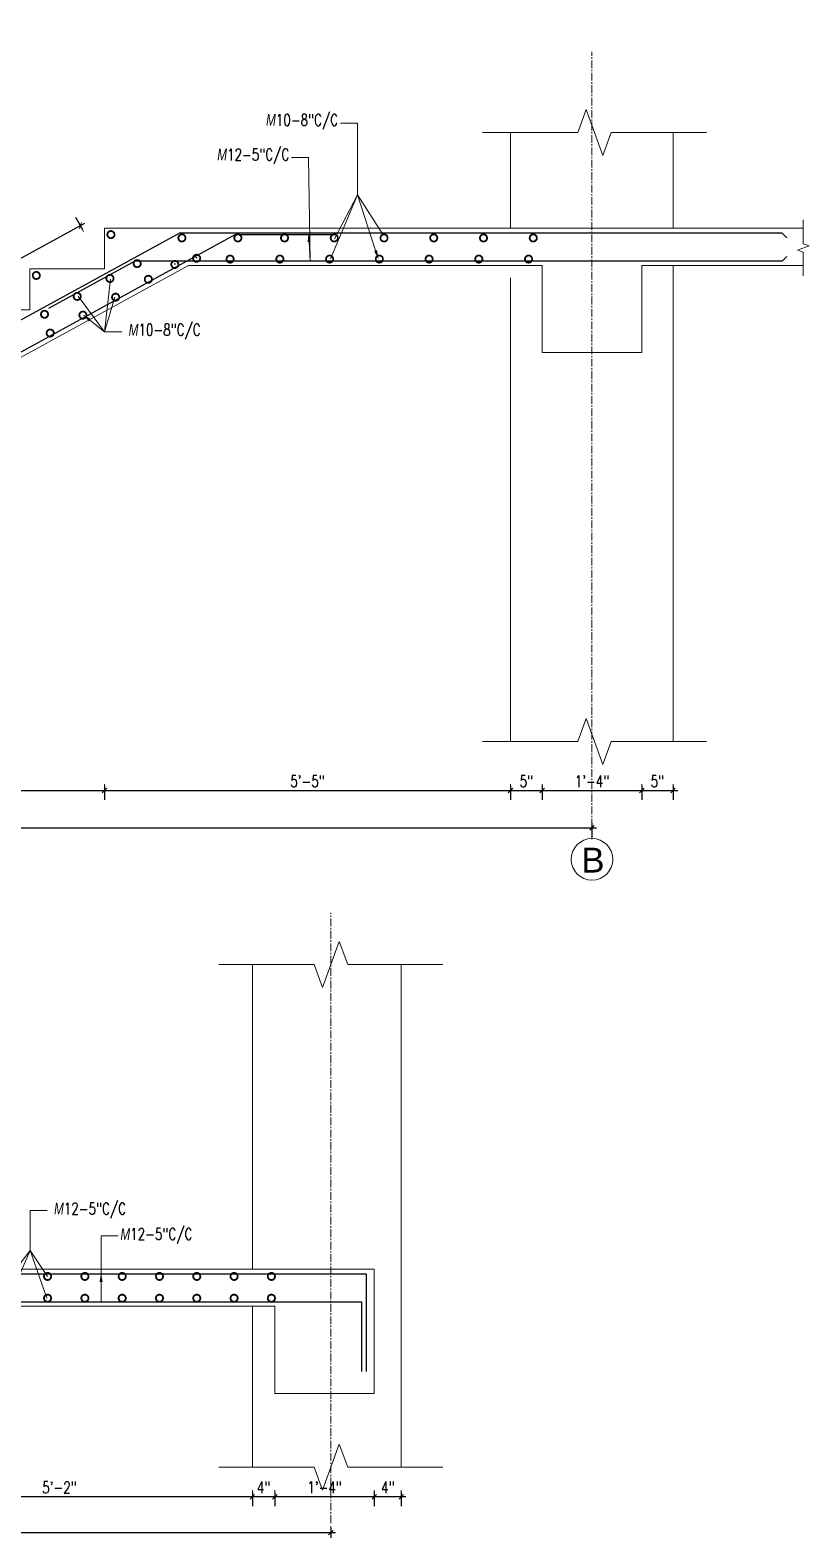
# Model space of a CAD drawing. Header units: inches. Extents: x 0 to 162649, y -36601 to -26324.
# Drawn here: x 159978.7 to 160104, y -30762.9 to -30521.8 of the extents above; entities that cross this region are included whole.
import ezdxf
from ezdxf import colors
from ezdxf.entities.mleader import LeaderData, LeaderLine
from ezdxf.enums import TextEntityAlignment as Align
from ezdxf.math import Vec2, Vec3

# ---------------------------------------------------------------- set-up
doc = ezdxf.new("R2010")
doc.units = ezdxf.units.IN
doc.header["$MEASUREMENT"] = 0
doc.linetypes.add('CENTER', pattern=[2, 1.25, -0.25, 0.25, -0.25])
for name, color, linetype, lineweight in [('CENTRE', 253, 'CENTER', 5), ('Dim', 1, 'Continuous', 13), ('Frame', 61, 'Continuous', 9), ('Grid', 9, 'Continuous', 13), ('Line', 31, 'Continuous', 5), ('Rein', 3, 'Continuous', 30), ('TEXT', 7, 'Continuous', 9), ('Title', 4, 'Continuous', 18)]:
    doc.layers.add(name, color=color, linetype=linetype, lineweight=lineweight)
doc.styles.add('Arial', font='arial.ttf', dxfattribs={"width": 0.8})
doc.styles.add('DIM', font='simplex.shx', dxfattribs={"width": 0.75})
doc.styles.add('S20', font='romans.shx', dxfattribs={"width": 0.75})
doc.styles.get("Standard").update_dxf_attribs({"font": 'arial.ttf'})
doc.dimstyles.new('d20', dxfattribs={"dimscale": 24, "dimtxt": 0.078125, "dimasz": 0.03125, "dimexe": 0.0625, "dimexo": 0.03125, "dimgap": 0.015625, "dimtad": 1, "dimtoh": 1, "dimdec": 0, "dimzin": 0, "dimdsep": 46, "dimlunit": 4, "dimtxsty": 'S20', "dimblk": 'OBLIQUE', "dimcen": 0.0625, "dimdle": 0.03125, "dimclrd": 256, "dimclre": 256, "dimclrt": 2, "dimadec": 0, "dimazin": 0, "dimtm": 1e-09, "dimtfac": 1, "dimtdec": 0, "dimtofl": 0, "dimtmove": 1, "dimatfit": 3, "dimfxl": 0.03125, "dimfxlon": 1, "dimtvp": 1, "dimfrac": 1, "dimtzin": 0, "dimarcsym": 0})

# ---------------------------------------------------------------- blocks, each defined once
blk = doc.blocks.new('_DotSmall')
at = {"color": 0, "linetype": 'ByBlock', "const_width": 0.5}
blk.add_lwpolyline([(-0.0625, 0, 1), (0.0625, 0, 1)], format="xyb", close=True, dxfattribs=at)
blk = doc.blocks.new('*U816')
at = {"layer": 'Rein', "xscale": 2.304, "yscale": 2.304, "zscale": 2.304}
blk.add_blockref('_DotSmall', (0, 0), dxfattribs=at)
blk = doc.blocks.new('*U817')
at = {"layer": 'Rein', "color": 0, "linetype": 'ByBlock', "lineweight": -2, "transparency": 16777216}
for p in [(0, 0), (8, 0), (16, 0), (24, 0), (32, 0), (40, 0), (48, 0)]:
    blk.add_blockref('*U816', p, dxfattribs=at)
blk = doc.blocks.new('_Oblique')
for p, q in [((-0.49, -0.49), (0.49, 0.49)), ((0, -1.37), (0, 1.38))]:
    blk.add_line(p, q)
blk = doc.blocks.new('*D828')
at = {"layer": 'Defpoints', "color": 0, "transparency": 16777216}
for p in [(159991.04, -30560.92), (159960.55, -30567.71), (159964.73, -30575.33)]:
    blk.add_point(p, dxfattribs=at)
at = {"layer": 'Dim', "lineweight": -2, "transparency": 16777216}
for p, q in [((159987.52, -30552.94), (159959.89, -30568.07)), ((159987.22, -30553.96), (159986.14, -30551.98)), ((159960.91, -30568.37), (159959.83, -30566.39))]:
    blk.add_line(p, q, dxfattribs=at)
at = {"layer": 'Dim', "lineweight": -2, "transparency": 16777216, "xscale": 0.75, "yscale": 0.75, "zscale": 0.75}
for p, rotation in [((159986.86, -30553.3), 28.70595254342258), ((159960.55, -30567.71), 208.7059525434226)]:
    blk.add_blockref('_Oblique', p, dxfattribs=dict(at, rotation=rotation))
at = {"layer": 'Dim', "color": 2, "transparency": 16777216, "insert": (159972.99, -30559.2), "char_height": 1.875, "attachment_point": 5, "rotation": 28.706, "style": 'S20'}
blk.add_mtext('2\'-6"', dxfattribs=at)
blk = doc.blocks.new('*D857')
at = {"layer": 'Defpoints', "color": 0, "transparency": 16777216}
for p in [(159990.72, -30553.67), (159906.85, -30606.25), (159990.72, -30644.14)]:
    blk.add_point(p, dxfattribs=at)
at = {"layer": 'Dim', "lineweight": -2, "transparency": 16777216}
for p, q in [((159906.85, -30643.39), (159906.85, -30645.64)), ((159990.72, -30643.39), (159990.72, -30645.64)), ((159906.1, -30644.14), (159991.47, -30644.14))]:
    blk.add_line(p, q, dxfattribs=at)
at = {"layer": 'Dim', "lineweight": -2, "transparency": 16777216, "xscale": 0.75, "yscale": 0.75, "zscale": 0.75, "rotation": 180}
blk.add_blockref('_Oblique', (159906.85, -30644.14), dxfattribs=at)
at = {"layer": 'Dim', "lineweight": -2, "transparency": 16777216, "xscale": 0.75, "yscale": 0.75, "zscale": 0.75}
blk.add_blockref('_Oblique', (159990.72, -30644.14), dxfattribs=at)
at = {"layer": 'Dim', "color": 2, "transparency": 16777216, "insert": (159948.78, -30642.65), "char_height": 1.875, "attachment_point": 5, "style": 'S20'}
blk.add_mtext("7'", dxfattribs=at)
blk = doc.blocks.new('*D858')
at = {"layer": 'Defpoints', "color": 0, "transparency": 16777216}
for p in [(159990.72, -30553.67), (160056.03, -30553.67), (160056.03, -30644.14)]:
    blk.add_point(p, dxfattribs=at)
at = {"layer": 'Dim', "lineweight": -2, "transparency": 16777216}
for p, q in [((159990.72, -30643.39), (159990.72, -30645.64)), ((160056.03, -30643.39), (160056.03, -30645.64)), ((159989.97, -30644.14), (160056.78, -30644.14))]:
    blk.add_line(p, q, dxfattribs=at)
at = {"layer": 'Dim', "lineweight": -2, "transparency": 16777216, "xscale": 0.75, "yscale": 0.75, "zscale": 0.75, "rotation": 180}
blk.add_blockref('_Oblique', (159990.72, -30644.14), dxfattribs=at)
at = {"layer": 'Dim', "lineweight": -2, "transparency": 16777216, "xscale": 0.75, "yscale": 0.75, "zscale": 0.75}
blk.add_blockref('_Oblique', (160056.03, -30644.14), dxfattribs=at)
at = {"layer": 'Dim', "color": 2, "transparency": 16777216, "insert": (160023.37, -30642.65), "char_height": 1.875, "attachment_point": 5, "style": 'S20'}
blk.add_mtext('5\'-5"', dxfattribs=at)
blk = doc.blocks.new('*D859')
at = {"layer": 'Defpoints', "color": 0, "transparency": 16777216}
for p in [(160056.03, -30553.67), (160061.13, -30573.67), (160061.13, -30644.14)]:
    blk.add_point(p, dxfattribs=at)
at = {"layer": 'Dim', "lineweight": -2, "transparency": 16777216}
for p, q in [((160056.03, -30643.39), (160056.03, -30645.64)), ((160061.13, -30643.39), (160061.13, -30645.64)), ((160055.28, -30644.14), (160061.88, -30644.14))]:
    blk.add_line(p, q, dxfattribs=at)
at = {"layer": 'Dim', "lineweight": -2, "transparency": 16777216, "xscale": 0.75, "yscale": 0.75, "zscale": 0.75, "rotation": 180}
blk.add_blockref('_Oblique', (160056.03, -30644.14), dxfattribs=at)
at = {"layer": 'Dim', "lineweight": -2, "transparency": 16777216, "xscale": 0.75, "yscale": 0.75, "zscale": 0.75}
blk.add_blockref('_Oblique', (160061.13, -30644.14), dxfattribs=at)
at = {"layer": 'Dim', "color": 2, "transparency": 16777216, "insert": (160058.58, -30642.65), "char_height": 1.875, "attachment_point": 5, "style": 'S20'}
blk.add_mtext('5"', dxfattribs=at)
blk = doc.blocks.new('*D860')
at = {"layer": 'Defpoints', "color": 0, "transparency": 16777216}
for p in [(160061.13, -30573.67), (160077.13, -30573.67), (160077.13, -30644.14)]:
    blk.add_point(p, dxfattribs=at)
at = {"layer": 'Dim', "lineweight": -2, "transparency": 16777216}
for p, q in [((160061.13, -30643.39), (160061.13, -30645.64)), ((160077.13, -30643.39), (160077.13, -30645.64)), ((160060.38, -30644.14), (160077.88, -30644.14))]:
    blk.add_line(p, q, dxfattribs=at)
at = {"layer": 'Dim', "lineweight": -2, "transparency": 16777216, "xscale": 0.75, "yscale": 0.75, "zscale": 0.75, "rotation": 180}
blk.add_blockref('_Oblique', (160061.13, -30644.14), dxfattribs=at)
at = {"layer": 'Dim', "lineweight": -2, "transparency": 16777216, "xscale": 0.75, "yscale": 0.75, "zscale": 0.75}
blk.add_blockref('_Oblique', (160077.13, -30644.14), dxfattribs=at)
at = {"layer": 'Dim', "color": 2, "transparency": 16777216, "insert": (160069.13, -30642.65), "char_height": 1.875, "attachment_point": 5, "style": 'S20'}
blk.add_mtext('1\'-4"', dxfattribs=at)
blk = doc.blocks.new('*D861')
at = {"layer": 'Defpoints', "color": 0, "transparency": 16777216}
for p in [(160082.16, -30559.67), (160077.13, -30573.67), (160082.16, -30644.14)]:
    blk.add_point(p, dxfattribs=at)
at = {"layer": 'Dim', "lineweight": -2, "transparency": 16777216}
for p, q in [((160077.13, -30643.39), (160077.13, -30645.64)), ((160082.16, -30643.39), (160082.16, -30645.64)), ((160076.38, -30644.14), (160082.91, -30644.14))]:
    blk.add_line(p, q, dxfattribs=at)
at = {"layer": 'Dim', "lineweight": -2, "transparency": 16777216, "xscale": 0.75, "yscale": 0.75, "zscale": 0.75, "rotation": 180}
blk.add_blockref('_Oblique', (160077.13, -30644.14), dxfattribs=at)
at = {"layer": 'Dim', "lineweight": -2, "transparency": 16777216, "xscale": 0.75, "yscale": 0.75, "zscale": 0.75}
blk.add_blockref('_Oblique', (160082.16, -30644.14), dxfattribs=at)
at = {"layer": 'Dim', "color": 2, "transparency": 16777216, "insert": (160079.64, -30642.65), "char_height": 1.875, "attachment_point": 5, "style": 'S20'}
blk.add_mtext('5"', dxfattribs=at)
blk = doc.blocks.new('*D862')
at = {"layer": 'Defpoints', "color": 0, "transparency": 16777216}
for p in [(160069.13, -30573.67), (159829.13, -30626.25), (160069.13, -30650.15)]:
    blk.add_point(p, dxfattribs=at)
at = {"layer": 'Dim', "lineweight": -2, "transparency": 16777216}
for p, q in [((159828.38, -30650.15), (160069.88, -30650.15)), ((159829.13, -30649.4), (159829.13, -30651.65)), ((160069.13, -30649.4), (160069.13, -30651.65))]:
    blk.add_line(p, q, dxfattribs=at)
at = {"layer": 'Dim', "lineweight": -2, "transparency": 16777216, "xscale": 0.75, "yscale": 0.75, "zscale": 0.75, "rotation": 180}
blk.add_blockref('_Oblique', (159829.13, -30650.15), dxfattribs=at)
at = {"layer": 'Dim', "lineweight": -2, "transparency": 16777216, "xscale": 0.75, "yscale": 0.75, "zscale": 0.75}
blk.add_blockref('_Oblique', (160069.13, -30650.15), dxfattribs=at)
at = {"layer": 'Dim', "color": 2, "transparency": 16777216, "insert": (159949.13, -30648.66), "char_height": 1.875, "attachment_point": 5, "style": 'S20'}
blk.add_mtext("20'", dxfattribs=at)
blk = doc.blocks.new('*D863')
at = {"layer": 'Defpoints', "color": 0, "transparency": 16777216}
for p in [(160034.12, -30741.12), (160038.46, -30753), (160034.12, -30757.75)]:
    blk.add_point(p, dxfattribs=at)
at = {"layer": 'Dim', "lineweight": -2, "transparency": 16777216}
for p, q in [((160039.21, -30757.75), (160033.37, -30757.75)), ((160034.12, -30757), (160034.12, -30759.25)), ((160038.46, -30757), (160038.46, -30759.25))]:
    blk.add_line(p, q, dxfattribs=at)
at = {"layer": 'Dim', "lineweight": -2, "transparency": 16777216, "xscale": 0.75, "yscale": 0.75, "zscale": 0.75, "rotation": 180}
blk.add_blockref('_Oblique', (160034.12, -30757.75), dxfattribs=at)
at = {"layer": 'Dim', "lineweight": -2, "transparency": 16777216, "xscale": 0.75, "yscale": 0.75, "zscale": 0.75}
blk.add_blockref('_Oblique', (160038.46, -30757.75), dxfattribs=at)
at = {"layer": 'Dim', "color": 2, "transparency": 16777216, "insert": (160036.29, -30756.26), "char_height": 1.875, "attachment_point": 5, "style": 'S20'}
blk.add_mtext('4"', dxfattribs=at)
blk = doc.blocks.new('*D864')
at = {"layer": 'Defpoints', "color": 0, "transparency": 16777216}
for p in [(160018.12, -30741.12), (160034.12, -30741.12), (160018.12, -30757.75)]:
    blk.add_point(p, dxfattribs=at)
at = {"layer": 'Dim', "lineweight": -2, "transparency": 16777216}
for p, q in [((160034.87, -30757.75), (160017.37, -30757.75)), ((160018.12, -30757), (160018.12, -30759.25)), ((160034.12, -30757), (160034.12, -30759.25))]:
    blk.add_line(p, q, dxfattribs=at)
at = {"layer": 'Dim', "lineweight": -2, "transparency": 16777216, "xscale": 0.75, "yscale": 0.75, "zscale": 0.75, "rotation": 180}
blk.add_blockref('_Oblique', (160018.12, -30757.75), dxfattribs=at)
at = {"layer": 'Dim', "lineweight": -2, "transparency": 16777216, "xscale": 0.75, "yscale": 0.75, "zscale": 0.75}
blk.add_blockref('_Oblique', (160034.12, -30757.75), dxfattribs=at)
at = {"layer": 'Dim', "color": 2, "transparency": 16777216, "insert": (160026.12, -30756.26), "char_height": 1.875, "attachment_point": 5, "style": 'S20'}
blk.add_mtext('1\'-4"', dxfattribs=at)
blk = doc.blocks.new('*D865')
at = {"layer": 'Defpoints', "color": 0, "transparency": 16777216}
for p in [(160018.12, -30741.12), (160014.51, -30753), (160014.51, -30757.75)]:
    blk.add_point(p, dxfattribs=at)
at = {"layer": 'Dim', "lineweight": -2, "transparency": 16777216}
for p, q in [((160018.87, -30757.75), (160013.76, -30757.75)), ((160014.51, -30757), (160014.51, -30759.25)), ((160018.12, -30757), (160018.12, -30759.25))]:
    blk.add_line(p, q, dxfattribs=at)
at = {"layer": 'Dim', "lineweight": -2, "transparency": 16777216, "xscale": 0.75, "yscale": 0.75, "zscale": 0.75, "rotation": 180}
blk.add_blockref('_Oblique', (160014.51, -30757.75), dxfattribs=at)
at = {"layer": 'Dim', "lineweight": -2, "transparency": 16777216, "xscale": 0.75, "yscale": 0.75, "zscale": 0.75}
blk.add_blockref('_Oblique', (160018.12, -30757.75), dxfattribs=at)
at = {"layer": 'Dim', "color": 2, "transparency": 16777216, "insert": (160016.31, -30756.26), "char_height": 1.875, "attachment_point": 5, "style": 'S20'}
blk.add_mtext('4"', dxfattribs=at)
blk = doc.blocks.new('*D866')
at = {"layer": 'Defpoints', "color": 0, "transparency": 16777216}
for p in [(159952.44, -30721.12), (160014.51, -30753), (159952.44, -30757.75)]:
    blk.add_point(p, dxfattribs=at)
at = {"layer": 'Dim', "lineweight": -2, "transparency": 16777216}
for p, q in [((160015.26, -30757.75), (159951.69, -30757.75)), ((159952.44, -30757), (159952.44, -30759.25)), ((160014.51, -30757), (160014.51, -30759.25))]:
    blk.add_line(p, q, dxfattribs=at)
at = {"layer": 'Dim', "lineweight": -2, "transparency": 16777216, "xscale": 0.75, "yscale": 0.75, "zscale": 0.75, "rotation": 180}
blk.add_blockref('_Oblique', (159952.44, -30757.75), dxfattribs=at)
at = {"layer": 'Dim', "lineweight": -2, "transparency": 16777216, "xscale": 0.75, "yscale": 0.75, "zscale": 0.75}
blk.add_blockref('_Oblique', (160014.51, -30757.75), dxfattribs=at)
at = {"layer": 'Dim', "color": 2, "transparency": 16777216, "insert": (159983.48, -30756.26), "char_height": 1.875, "attachment_point": 5, "style": 'S20'}
blk.add_mtext('5\'-2"', dxfattribs=at)
blk = doc.blocks.new('*D872')
at = {"layer": 'Defpoints', "color": 0, "transparency": 16777216}
for p in [(159829.93, -30741.12), (160027.12, -30741.12), (159829.93, -30763.53)]:
    blk.add_point(p, dxfattribs=at)
at = {"layer": 'Dim', "lineweight": -2, "transparency": 16777216}
for p, q in [((160027.87, -30763.53), (159829.18, -30763.53)), ((159829.93, -30762.78), (159829.93, -30765.03)), ((160027.12, -30762.78), (160027.12, -30765.03))]:
    blk.add_line(p, q, dxfattribs=at)
at = {"layer": 'Dim', "lineweight": -2, "transparency": 16777216, "xscale": 0.75, "yscale": 0.75, "zscale": 0.75, "rotation": 180}
blk.add_blockref('_Oblique', (159829.93, -30763.53), dxfattribs=at)
at = {"layer": 'Dim', "lineweight": -2, "transparency": 16777216, "xscale": 0.75, "yscale": 0.75, "zscale": 0.75}
blk.add_blockref('_Oblique', (160027.12, -30763.53), dxfattribs=at)
at = {"layer": 'Dim', "color": 2, "transparency": 16777216, "insert": (159928.52, -30762.04), "char_height": 1.875, "attachment_point": 5, "style": 'S20'}
blk.add_mtext('16\'-5"', dxfattribs=at)
blk = doc.blocks.new('Grid_Ver')
at = {"lineweight": 5}
blk.add_line((0, 131), (0, 0), dxfattribs=at)
blk.add_circle((0, 385), 254, dxfattribs=at)
blk.add_attdef('A', text='', height=200).set_placement((2, 300), align=Align.CENTER)

msp = doc.modelspace()

# ---------------------------------------------------------------- linework, layer by layer
at = {"layer": 'CENTRE'}
for p, q in [((160069.13, -30651.95), (160069.13, -30525.3)), ((160027.12, -30761.98), (160027.12, -30663.81))]:
    msp.add_line(p, q, dxfattribs=at)
at = {"layer": 'Frame'}
for p, q in [((160056.03, -30553.67), (160056.03, -30538.29)), ((160082.16, -30553.67), (160082.16, -30538.29)), ((160082.16, -30636.26), (160082.16, -30559.67)), ((160056.03, -30636.26), (160056.03, -30561.67)), ((160077.13, -30573.67), (160061.13, -30573.67)), ((160014.51, -30672.12), (160014.51, -30721.12)), ((160038.46, -30672.12), (160038.46, -30753)), ((159952.44, -30721.12), (160034.12, -30721.12)), ((160034.12, -30741.12), (160034.12, -30721.12)), ((160014.51, -30727.12), (160014.51, -30753))]:
    msp.add_line(p, q, dxfattribs=at)
for points in [[(159918.72, -30599.67), (159918.72, -30593.1), (159930.72, -30593.1), (159930.72, -30586.53), (159942.72, -30586.53), (159942.72, -30579.96), (159954.72, -30579.96), (159954.72, -30573.39), (159966.72, -30573.39), (159966.72, -30566.82), (159978.72, -30566.82), (159978.72, -30560.25), (159990.72, -30560.25), (159990.72, -30553.67), (160103.1, -30553.67)], [(159833.13, -30626.25), (159833.13, -30612.25), (159908.25, -30612.25), (160004.25, -30559.67), (160061.13, -30559.67), (160061.13, -30573.67)], [(160077.13, -30573.67), (160077.13, -30559.67), (160103.1, -30559.67)], [(160018.12, -30741.12), (160018.12, -30727.12), (159950.91, -30727.12), (159892.73, -30695.26), (159836.05, -30695.26), (159836.05, -30709.26), (159820.3, -30709.26)], [(160034.12, -30741.12), (160018.12, -30741.12)]]:
    msp.add_lwpolyline(points, dxfattribs=at)
at = {"layer": 'Line'}
for points in [[(160087.53, -30538.29), (160072.23, -30538.29), (160070.88, -30542), (160068.18, -30534.58), (160066.83, -30538.29), (160051.53, -30538.29)], [(160103.1, -30561.36), (160103.1, -30557.54), (160102.18, -30557.2), (160104.03, -30556.52), (160103.1, -30556.19), (160103.1, -30552.36)], [(160087.53, -30636.26), (160072.23, -30636.26), (160070.88, -30639.97), (160068.18, -30632.55), (160066.83, -30636.26), (160051.53, -30636.26)], [(160009.14, -30672.12), (160024.44, -30672.12), (160025.79, -30675.83), (160028.49, -30668.42), (160029.84, -30672.12), (160045.14, -30672.12)], [(160009.14, -30753), (160024.44, -30753), (160025.79, -30756.71), (160028.49, -30749.29), (160029.84, -30753), (160045.14, -30753)]]:
    msp.add_lwpolyline(points, dxfattribs=at)
at = {"layer": 'Rein'}
for p, q in [((159908.06, -30611.5), (160011.73, -30554.73)), ((160002.91, -30554.42), (159964.73, -30575.33)), ((160002.91, -30554.42), (160099.66, -30554.42)), ((160011.73, -30554.73), (160027.73, -30554.73)), ((160099.66, -30554.42), (160100.46, -30555.22)), ((159995.73, -30558.92), (159981.7, -30566.61)), ((159995.73, -30558.92), (160099.66, -30558.92)), ((160005.41, -30558.42), (160005.64, -30558.42)), ((160099.66, -30559.07), (160100.46, -30558.27)), ((160001.91, -30559.42), (160002.14, -30559.42)), ((159943.92, -30721.87), (160032.81, -30721.87)), ((160032.81, -30721.87), (160032.81, -30737.61)), ((159951.1, -30726.37), (160032.06, -30726.37)), ((160032.06, -30726.37), (160032.06, -30737.61))]:
    msp.add_line(p, q, dxfattribs=at)

# ---------------------------------------------------------------- block references
at = {"layer": 'Grid'}
ref = msp.add_blockref('Grid_Ver', (160069.13, -30650.15), dxfattribs=dict(at, xscale=0.01316249999654247, yscale=0.01316249999654247, zscale=0.01316249999654247, rotation=180))
ref.add_attrib('A', 'B', dxfattribs={"layer": '0', "height": 4}).set_placement((160069.29, -30657.34), align=Align.CENTER)
at = {"layer": 'Rein', "xscale": -2.304, "yscale": 2.304, "zscale": 2.304}
for p in [(159991.76, -30554.72), (160003.18, -30555.26), (160012.18, -30555.26), (160019.68, -30555.26), (160027.68, -30555.26), (160035.68, -30555.26), (160043.68, -30555.26), (160051.68, -30555.26), (160059.68, -30555.26), (159979.76, -30561.29), (159981.57, -30722.31, 0.21), (159987.57, -30722.31, 0.21), (159993.57, -30722.31, 0.21), (159999.57, -30722.31, 0.21), (160005.57, -30722.31, 0.21), (160011.57, -30722.31, 0.21), (160017.57, -30722.31, 0.21), (159981.57, -30725.81, 0.21), (159987.57, -30725.81, 0.21), (159993.57, -30725.81, 0.21), (159999.57, -30725.81, 0.21), (160005.57, -30725.81, 0.21), (160011.57, -30725.81, 0.21), (160017.57, -30725.81, 0.21)]:
    msp.add_blockref('_DotSmall', p, dxfattribs=at)
at = {"layer": 'Rein'}
for p, xscale, yscale, zscale, rotation in [((159995.98, -30559.39), -2.304, 2.304, 2.304, 28.70470597298499), ((160002.04, -30559.53), 2.304000000000001, 2.304000000000001, 2.304000000000001, 28.70719911390843), ((160005.54, -30558.53), 2.304000000000001, 2.304000000000001, 2.304000000000001, 28.70719911390843), ((159991.6, -30561.78), -2.304, 2.304, 2.304, 28.70470597298499), ((159997.78, -30561.91), 2.304000000000001, 2.304000000000001, 2.304000000000001, 28.70719911390843), ((159986.34, -30564.66), -2.304, 2.304, 2.304, 28.70470597298499), ((159992.51, -30564.79), 2.304000000000001, 2.304000000000001, 2.304000000000001, 28.70719911390843), ((159981.08, -30567.54), -2.304, 2.304, 2.304, 28.70470597298499), ((159987.25, -30567.67), 2.304000000000001, 2.304000000000001, 2.304000000000001, 28.70719911390843), ((159981.99, -30570.56), 2.304000000000001, 2.304000000000001, 2.304000000000001, 28.70719911390843)]:
    msp.add_blockref('_DotSmall', p, dxfattribs=dict(at, xscale=xscale, yscale=yscale, zscale=zscale, rotation=rotation))
at = {"layer": 'Rein', "xscale": -1}
msp.add_blockref('*U817', (160058.93, -30558.66), dxfattribs=at)

# ---------------------------------------------------------------- dimensions: what is measured, and where the dimension line sits
at = {"layer": 'Dim'}
for base, p1, p2, picture, middle in [((159990.72, -30644.14), (159906.85, -30606.25), (159990.72, -30553.67), '*D857', (159948.78, -30642.65)), ((160056.03, -30644.14), (159990.72, -30553.67), (160056.03, -30553.67), '*D858', (160023.37, -30642.65)), ((160061.13, -30644.14), (160056.03, -30553.67), (160061.13, -30573.67), '*D859', (160058.58, -30642.65)), ((160082.16, -30644.14), (160077.13, -30573.67), (160082.16, -30559.67), '*D861', (160079.64, -30642.65)), ((160069.13, -30650.15), (159829.13, -30626.25), (160069.13, -30573.67), '*D862', (159949.13, -30648.66)), ((160077.13, -30644.14), (160061.13, -30573.67), (160077.13, -30573.67), '*D860', (160069.13, -30642.65))]:
    dim = msp.add_linear_dim(base=base, p1=p1, p2=p2, dimstyle='d20', dxfattribs=at)
    dim.commit()
    dim.dimension.update_dxf_attribs({"geometry": picture, "text_midpoint": middle})
dim = msp.add_aligned_dim(p1=(159991.04, -30560.92), p2=(159964.73, -30575.33), distance=-8.69, dimstyle='d20', dxfattribs=at)
dim.commit()
dim.dimension.update_dxf_attribs({"geometry": '*D828', "text_midpoint": (159972.99, -30559.2)})
for base, p1, p2, picture, middle in [((159952.44, -30757.75), (160014.51, -30753), (159952.44, -30721.12), '*D866', (159983.48, -30756.26)), ((159829.93, -30763.53), (160027.12, -30741.12), (159829.93, -30741.12), '*D872', (159928.52, -30762.04)), ((160014.51, -30757.75), (160018.12, -30741.12), (160014.51, -30753), '*D865', (160016.31, -30756.26)), ((160018.12, -30757.75), (160034.12, -30741.12), (160018.12, -30741.12), '*D864', (160026.12, -30756.26)), ((160034.12, -30757.75), (160038.46, -30753), (160034.12, -30741.12), '*D863', (160036.29, -30756.26))]:
    dim = msp.add_linear_dim(base=base, p1=p1, p2=p2, angle=180, dimstyle='d20', dxfattribs=at)
    dim.commit()
    dim.dimension.update_dxf_attribs({"geometry": picture, "text_midpoint": middle})

# ---------------------------------------------------------------- leaders
at = {"layer": 'TEXT'}
ml = msp.add_multileader_mtext('Standard', dxfattribs=at)
ml.set_content('{\\Fgothici|c0;M\\Fromans|c0;10-8"C/C}', color=256, style='DIM')
ml.set_leader_properties(color=1, linetype='ByLayer', lineweight=9)
ml.build(insert=Vec2(0, 0))
ml.multileader.update_dxf_attribs({"text_right_attachment_type": 2, "dogleg_length": 0.114, "arrow_head_size": 1.5, "scale": 24})
ctx = ml.context
ctx.base_point, ctx.scale, ctx.char_height, ctx.arrow_head_size, ctx.landing_gap_size, ctx.plane_origin = Vec3(160015.59, -30536.59), 24, 1.875, 1.5, 0.375, Vec3(160031.22, -30558.49)
ctx.right_attachment, ctx.text_align_type = 2, 2
notes = []
notes.append((ctx, [(0, (1, 1, 0), (160031.4, -30536.77), (-1, 0), 2.74, [(7, [(160034.8, -30558.71), (160031.39, -30548.32), (160035.52, -30554.76), (160031.39, -30548.32), (160027.72, -30555.4), (160031.39, -30548.32), (160027.07, -30558.62), (160031.39, -30548.32)], 0, [])])]))
ctx.mtext.insert, ctx.mtext.alignment, ctx.mtext.flow_direction = Vec3(160028.29, -30535.34), 3, 5
ml = msp.add_multileader_mtext('Standard', dxfattribs=at)
ml.set_content('{\\Fgothici|c0;M\\Fromans|c0;12-5"C/C}', color=256, style='DIM')
ml.set_leader_properties(color=1, linetype='ByLayer', lineweight=9)
ml.build(insert=Vec2(0, 0))
ml.multileader.update_dxf_attribs({"text_right_attachment_type": 2, "dogleg_length": 0.25, "arrow_head_size": 1.5, "scale": 24})
ctx = ml.context
ctx.base_point, ctx.scale, ctx.char_height, ctx.arrow_head_size, ctx.landing_gap_size, ctx.plane_origin = Vec3(160007.74, -30542.16), 24, 1.875, 1.5, 0.375, Vec3(160029.05, -30552.63)
ctx.right_attachment, ctx.text_align_type = 2, 2
notes.append((ctx, [(0, (1, 1, 0), (160023.55, -30542.34), (-1, 0), 2.74, [(0, [(160023.55, -30554.42), (160023.79, -30558.92)], 0, [])])]))
ctx.mtext.insert, ctx.mtext.alignment, ctx.mtext.flow_direction = Vec3(160020.44, -30540.91), 3, 5
ml = msp.add_multileader_mtext('Standard', dxfattribs=at)
ml.set_content('{\\Fgothici|c0;M\\Fromans|c0;10-8"C/C}', color=256, style='DIM')
ml.set_leader_properties(color=1, linetype='ByLayer', lineweight=9)
ml.build(insert=Vec2(0, 0))
ml.multileader.update_dxf_attribs({"text_right_attachment_type": 2, "dogleg_length": 0.114, "arrow_head_size": 1.5, "scale": 24})
ctx = ml.context
ctx.base_point, ctx.scale, ctx.char_height, ctx.arrow_head_size, ctx.landing_gap_size, ctx.plane_origin = Vec3(159993.49, -30570.34, 0.21), 24, 1.875, 1.5, 0.375, Vec3(159991.68, -30584.73, 0.21)
ctx.right_attachment, ctx.text_align_type = 2, 2
notes.append((ctx, [(0, (1, 1, 0), (159990.75, -30570.34, 0.21), (1, 0), 2.74, [(7, [(159987.18, -30567.55, 0.21), (159990.75, -30570.34, 0.21), (159986.48, -30564.65, 0.21), (159990.75, -30570.34, 0.21), (159991.67, -30561.91, 0.21), (159990.75, -30570.34, 0.21), (159992.37, -30564.8, 0.21), (159990.75, -30570.34, 0.21)], 0, [])])]))
ctx.mtext.insert, ctx.mtext.alignment, ctx.mtext.flow_direction = Vec3(160006.19, -30569.09, 0.21), 3, 5
ml = msp.add_multileader_mtext('Standard', dxfattribs=at)
ml.set_content('{\\Fgothici|c0;M\\Fromans|c0;12-5"C/C}', color=256, style='DIM')
ml.set_leader_properties(color=1, linetype='ByLayer', lineweight=9)
ml.build(insert=Vec2(0, 0))
ml.multileader.update_dxf_attribs({"text_right_attachment_type": 2, "dogleg_length": 0.114, "arrow_head_size": 1.5, "scale": 24})
ctx = ml.context
ctx.base_point, ctx.scale, ctx.char_height, ctx.arrow_head_size, ctx.landing_gap_size, ctx.plane_origin = Vec3(159981.49, -30711.72, 0.21), 24, 1.875, 1.5, 0.375, Vec3(159979.68, -30726.11, 0.21)
ctx.right_attachment, ctx.text_align_type = 2, 2
notes.append((ctx, [(0, (1, 1, 0), (159978.75, -30711.72, 0.21), (1, 0), 2.74, [(7, [(159975.43, -30725.81, 0.21), (159978.75, -30718.13, 0.21), (159975.57, -30722.31, 0.21), (159978.75, -30718.13, 0.21), (159981.57, -30722.31, 0.21), (159978.75, -30718.13, 0.21), (159981.43, -30725.81, 0.21), (159978.75, -30718.13, 0.21)], 0, [])])]))
ctx.mtext.insert, ctx.mtext.alignment, ctx.mtext.flow_direction = Vec3(159994.19, -30710.47, 0.21), 3, 5
ml = msp.add_multileader_mtext('Standard', dxfattribs=at)
ml.set_content('{\\Fgothici|c0;M\\Fromans|c0;12-5"C/C}', color=256, style='DIM')
ml.set_leader_properties(color=1, linetype='ByLayer', lineweight=9)
ml.build(insert=Vec2(0, 0))
ml.multileader.update_dxf_attribs({"text_right_attachment_type": 2, "dogleg_length": 0.25, "arrow_head_size": 1.5, "scale": 24})
ctx = ml.context
ctx.base_point, ctx.scale, ctx.char_height, ctx.arrow_head_size, ctx.landing_gap_size, ctx.plane_origin = Vec3(159992.92, -30715.8, 0.21), 24, 1.875, 1.5, 0.375, Vec3(159984.69, -30719.92, 0.21)
ctx.right_attachment = 2
notes.append((ctx, [(0, (1, 1, 0), (159990.18, -30715.8, 0.21), (1, 0), 2.74, [(0, [(159990.18, -30721.72, 0.21), (159990.18, -30726.37, 0.21)], 0, [])])]))
ctx.mtext.insert, ctx.mtext.flow_direction = Vec3(159993.29, -30714.55, 0.21), 5
at = {"layer": 'Title'}
ml = msp.add_multileader_mtext('Standard', dxfattribs=at)
ml.set_content('{\\W0.75;\\LSTAIRCASE  DETAIL PLAN}', color=256, style='Arial')
ml.set_leader_properties(color=1, linetype='ByLayer', lineweight=9)
ml.build(insert=Vec2(0, 0))
ml.multileader.update_dxf_attribs({"leader_type": 0, "has_dogleg": 0, "text_left_attachment_type": 5, "text_right_attachment_type": 5, "dogleg_length": 0, "arrow_head_size": 4.5, "scale": 48})
ctx = ml.context
ctx.base_point, ctx.scale, ctx.char_height, ctx.arrow_head_size, ctx.landing_gap_size, ctx.plane_origin = Vec3(159878.3, -30516.73), 48, 12, 4.5, 0, Vec3(159859.53, -30524.41)
ctx.left_attachment, ctx.right_attachment, ctx.text_align_type = 5, 5, 1
notes.append((ctx, [(0, (1, 1, 0), (159878.3, -30516.73), (1, 0), 0, [(0, [(159878.3, -30515.73)], 0, [])])]))
ctx.mtext.insert, ctx.mtext.alignment, ctx.mtext.flow_direction = Vec3(159956.81, -30502.13), 2, 5
for ctx, leaders in notes:
    for number, flags, end, landing, length, lines in leaders:
        leader = LeaderData()
        leader.index, (leader.has_last_leader_line, leader.has_dogleg_vector, leader.attachment_direction) = number, flags
        leader.last_leader_point, leader.dogleg_vector, leader.dogleg_length = Vec3(end), Vec3(landing), length
        for number, points, colour, breaks in lines:
            line = LeaderLine()
            line.index, line.vertices, line.color, line.breaks = number, Vec3.list(points), colors.encode_raw_color(colour), breaks
            leader.lines.append(line)
        ctx.leaders.append(leader)

doc.saveas('drawing.dxf')
